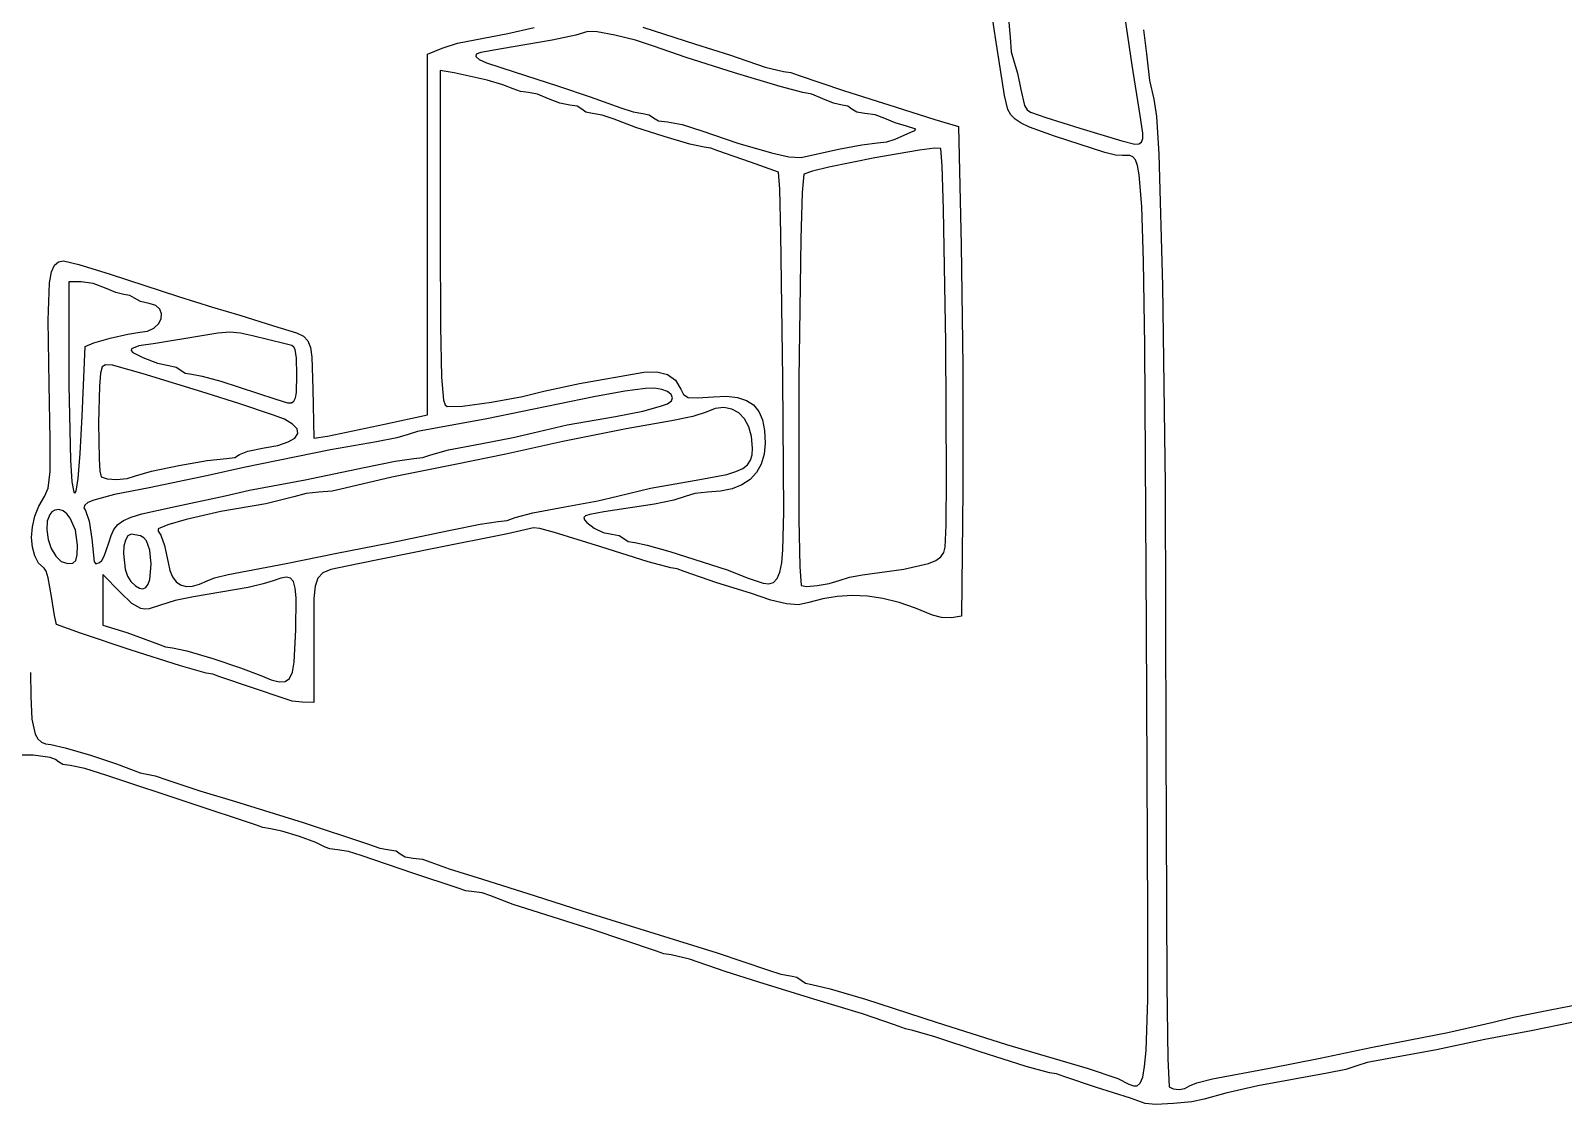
# Model space of a CAD drawing. Extents: x 19 to 1860, y 54 to 866.
# Drawn here: x 1229.4 to 1443.7, y 54.5 to 204.6 of the extents above; entities that cross this region are included whole.
import ezdxf

# ---------------------------------------------------------------- set-up
doc = ezdxf.new("R2010")
doc.units = 0

msp = doc.modelspace()

# ---------------------------------------------------------------- linework, layer by layer
at = {"layer": 'Layer 1'}
for p, q in [((1364.3032, 203.60873), (1362.819, 213.60983)), ((1383.4483, 199.78455), (1381.9952, 209.49153)), ((1366.103762, 206.792136), (1366.3608, 203.67013)), ((1291.483, 203.32715), (1296.1157, 204.19672)), ((1296.1157, 204.19672), (1299.8049, 205.06099)), ((1305.609105, 203.965614), (1302.324512, 203.251734)), ((1307.2936, 204.46819), (1305.609105, 203.965614)), ((1308.588961, 204.451748), (1307.2936, 204.46819)), ((1311.084087, 203.990998), (1308.588961, 204.451748)), ((1313.98067, 203.26208), (1311.084087, 203.990998)), ((1315.0052, 205.08012), (1322.3839, 202.71938)), ((1366.3608, 203.67013), (1366.525312, 201.653384)), ((1385.027788, 204.735702), (1385.4274, 201.38379)), ((1284.9, 201.315), (1286.9081, 202.15126)), ((1286.9081, 202.15126), (1289.080463, 202.841636)), ((1289.080463, 202.841636), (1291.483, 203.32715)), ((1292.343127, 201.570168), (1291.707534, 201.295532)), ((1295.2297, 202.04769), (1292.343127, 201.570168)), ((1302.324512, 203.251734), (1295.2297, 202.04769)), ((1316.4804, 202.44114), (1313.98067, 203.26208)), ((1321.036027, 200.863516), (1316.4804, 202.44114)), ((1322.3839, 202.71938), (1327.1064, 201.23475)), ((1365.5831, 195.544), (1364.3032, 203.60873)), ((1366.525312, 201.653384), (1366.9209, 200.21785)), ((1284.9, 176.109), (1284.9, 201.315)), ((1291.707534, 201.295532), (1291.623537, 200.973284)), ((1291.623537, 200.973284), (1292.100986, 200.585652)), ((1292.100986, 200.585652), (1293.14973, 200.114865)), ((1293.14973, 200.114865), (1297.0005, 198.85274)), ((1327.840837, 198.698649), (1321.036027, 200.863516)), ((1327.1064, 201.23475), (1332.089438, 199.489538)), ((1332.089438, 199.489538), (1334.6604, 198.90171)), ((1366.9209, 200.21785), (1367.424125, 198.665487)), ((1384.5795, 192.7443), (1383.4483, 199.78455)), ((1385.4274, 201.38379), (1385.878375, 197.615311)), ((1286.6702, 199.03097), (1286.67, 175.71)), ((1288.5888, 198.72134), (1286.6702, 199.03097)), ((1293.2431, 197.675764), (1288.5888, 198.72134)), ((1295.404275, 197.034522), (1293.2431, 197.675764)), ((1297.0005, 198.85274), (1303.1988, 196.82297)), ((1334.190755, 196.784917), (1327.840837, 198.698649)), ((1334.6604, 198.90171), (1335.682763, 198.744604)), ((1335.682763, 198.744604), (1336.7067, 198.36684)), ((1336.7067, 198.36684), (1343.0442, 196.23936)), ((1367.424125, 198.665487), (1367.8477, 196.36767)), ((1385.878375, 197.615311), (1386.4612, 195.03937)), ((1296.845, 196.47985), (1295.404275, 197.034522)), ((1297.898237, 196.113227), (1296.845, 196.47985)), ((1298.991, 195.96073), (1297.898237, 196.113227)), ((1300.27955, 195.702588), (1298.991, 195.96073)), ((1301.803, 195.08194), (1300.27955, 195.702588)), ((1303.1988, 196.82297), (1307.6259, 195.3377)), ((1307.6259, 195.3377), (1311.9255, 193.83106)), ((1337.3817, 195.9607), (1334.190755, 196.784917)), ((1338.655237, 195.702558), (1337.3817, 195.9607)), ((1340.1723, 195.08191), (1338.655237, 195.702558)), ((1343.0442, 196.23936), (1350.423, 193.88797)), ((1366.043189, 193.588055), (1365.5831, 195.544)), ((1367.8477, 196.36767), (1368.3685, 194.159276)), ((1303.377, 194.459426), (1301.803, 195.08194)), ((1304.7872, 194.19947), (1303.377, 194.459426)), ((1305.807737, 194.02409), (1304.7872, 194.19947)), ((1306.4454, 193.60754), (1305.807737, 194.02409)), ((1307.033712, 193.192056), (1306.4454, 193.60754)), ((1307.9359, 193.01925), (1307.033712, 193.192056)), ((1309.3003, 192.779573), (1307.9359, 193.01925)), ((1311.9255, 193.83106), (1313.625312, 193.257691)), ((1313.625312, 193.257691), (1314.9898, 193.01922)), ((1314.9898, 193.01922), (1315.892075, 192.846391)), ((1341.659725, 194.459396), (1340.1723, 195.08191)), ((1342.8614, 194.19944), (1341.659725, 194.459396)), ((1343.673387, 194.02406), (1342.8614, 194.19944)), ((1344.2243, 193.60751), (1343.673387, 194.02406)), ((1344.9167, 193.192026), (1344.2243, 193.60751)), ((1346.069, 193.01922), (1344.9167, 193.192026)), ((1347.4928, 192.8164), (1346.069, 193.01922)), ((1350.423, 193.88797), (1355.8168, 192.15762)), ((1366.45903, 192.85277), (1366.043189, 193.588055)), ((1368.3685, 194.159276), (1368.745956, 193.537129)), ((1368.745956, 193.537129), (1369.2061, 193.22571)), ((1369.2061, 193.22571), (1371.3783, 192.43634)), ((1386.4612, 195.03937), (1386.828719, 192.601675)), ((1311.0001, 192.20337), (1309.3003, 192.779573)), ((1314.040078, 191.080177), (1311.0001, 192.20337)), ((1317.976475, 189.800055), (1314.040078, 191.080177)), ((1315.892075, 192.846391), (1316.4804, 192.4309)), ((1316.4804, 192.4309), (1317.20475, 192.015334)), ((1317.20475, 192.015334), (1318.4337, 191.84231)), ((1318.4337, 191.84231), (1320.50925, 191.474464)), ((1320.50925, 191.474464), (1323.2688, 190.59052)), ((1348.838, 192.32876), (1347.4928, 192.8164)), ((1350.268812, 191.722584), (1348.838, 192.32876)), ((1351.8983, 191.23466), (1350.268812, 191.722584)), ((1353.16505, 190.828294), (1351.8983, 191.23466)), ((1353.052212, 190.645631), (1353.16505, 190.828294)), ((1355.8168, 192.15762), (1359.1445, 191.18597)), ((1359.1445, 191.18597), (1359.5451, 174.60037)), ((1367.070812, 192.220274), (1366.45903, 192.85277)), ((1367.932593, 191.646312), (1367.070812, 192.220274)), ((1369.09843, 191.086633), (1367.932593, 191.646312)), ((1372.5585, 189.83311), (1369.09843, 191.086633)), ((1371.3783, 192.43634), (1376.1008, 190.95441)), ((1376.1008, 190.95441), (1382.0036, 189.17933)), ((1384.937994, 190.277763), (1384.5795, 192.74438)), ((1384.5795, 192.74438), (1384.5795, 192.7443)), ((1386.828719, 192.601675), (1387.157595, 187.353331)), ((1321.563709, 188.748953), (1317.976475, 189.800055)), ((1323.5562, 188.31282), (1321.563709, 188.748953)), ((1323.2688, 190.59052), (1328.2865, 188.84715)), ((1328.2865, 188.84715), (1333.0086, 187.50542)), ((1345.60755, 188.638874), (1347.8107, 188.90109)), ((1347.8107, 188.90109), (1349.13395, 189.061303)), ((1349.13395, 189.061303), (1350.2829, 189.44644)), ((1350.2829, 189.44644), (1352.4887, 190.41145)), ((1352.4887, 190.41145), (1353.052212, 190.645631)), ((1379.622475, 187.566787), (1372.5585, 189.83311)), ((1382.0036, 189.17933), (1383.815006, 188.723501)), ((1383.815006, 188.723501), (1384.377301, 188.761027)), ((1384.377301, 188.761027), (1384.73815, 189.013557)), ((1384.73815, 189.013557), (1384.918174, 189.509625)), ((1384.918174, 189.509625), (1384.937994, 190.277763)), ((1324.49945, 188.157224), (1323.5562, 188.31282)), ((1325.4904, 187.78319), (1324.49945, 188.157224)), ((1330.0573, 186.19157), (1325.4904, 187.78319)), ((1333.0086, 187.50542), (1335.439987, 186.972765)), ((1335.439987, 186.972765), (1337.1408, 186.88564)), ((1337.1408, 186.88564), (1342.3424, 188.0084)), ((1347.42635, 186.833003), (1341.013128, 185.520085)), ((1342.3424, 188.0084), (1345.60755, 188.638874)), ((1342.3424, 188.0084), (1342.3424, 188.0084)), ((1353.679447, 187.901296), (1347.42635, 186.833003)), ((1355.782755, 188.162632), (1353.679447, 187.901296)), ((1356.6902, 188.14552), (1355.782755, 188.162632)), ((1356.880587, 185.707439), (1356.6902, 188.14552)), ((1381.111706, 187.213438), (1379.622475, 187.566787)), ((1382.1014, 187.13627), (1381.111706, 187.213438)), ((1383.125275, 187.13186), (1382.1014, 187.13627)), ((1383.536068, 186.961228), (1383.125275, 187.13186)), ((1383.886841, 186.531537), (1383.536068, 186.961228)), ((1384.18315, 185.732707), (1383.886841, 186.531537)), ((1387.157595, 187.353331), (1387.688738, 168.987896)), ((1333.9825, 184.80926), (1330.0573, 186.19157)), ((1334.147647, 182.433458), (1333.9825, 184.80926)), ((1337.522, 184.54199), (1337.283736, 181.97868)), ((1338.709664, 184.952969), (1337.522, 184.54199)), ((1341.013128, 185.520085), (1338.709664, 184.952969)), ((1357.0643, 179.571694), (1356.880587, 185.707439)), ((1384.430554, 184.454658), (1384.18315, 185.732707)), ((1384.800875, 180.020582), (1384.430554, 184.454658)), ((1334.313975, 176.201523), (1334.147647, 182.433458)), ((1337.283736, 181.97868), (1337.082303, 175.474476)), ((1357.3595, 161.011991), (1357.0643, 179.571694)), ((1385.042261, 172.348667), (1384.800875, 180.020582)), ((1284.8995, 150.90255), (1284.9, 176.109)), ((1334.5727, 155.95626), (1334.313975, 176.201523)), ((1286.67, 175.71), (1286.698636, 163.239559)), ((1337.082303, 175.474476), (1336.82495, 155.882264)), ((1359.5451, 174.60037), (1359.7734, 157.702361)), ((1232.302766, 170.873841), (1232.709934, 171.815055)), ((1232.709934, 171.815055), (1233.261117, 172.294719)), ((1233.261117, 172.294719), (1233.9699, 172.42883)), ((1233.9699, 172.42883), (1236.130684, 171.88839)), ((1236.130684, 171.88839), (1240.5077, 170.569981)), ((1385.199172, 160.558272), (1385.042261, 172.348667)), ((1232.026025, 169.35508), (1232.302766, 170.873841)), ((1236.4275, 169.48713), (1234.73, 169.487)), ((1234.73, 169.487), (1234.73, 155.024)), ((1238.1272, 169.22899), (1236.4275, 169.48713)), ((1240.5077, 170.569981), (1250.0716, 167.41673)), ((1231.809478, 164.12093), (1232.026025, 169.35508)), ((1239.8218, 168.60833), (1238.1272, 169.22899)), ((1241.2847, 167.985821), (1239.8218, 168.60833)), ((1242.4275, 167.72587), (1241.2847, 167.985821)), ((1243.23845, 167.565126), (1242.4275, 167.72587)), ((1243.9033, 167.18377), (1243.23845, 167.565126)), ((1250.0716, 167.41673), (1254.7937, 165.95369)), ((1387.688738, 168.987896), (1388.033261, 141.069474)), ((1244.73105, 166.745586), (1243.9033, 167.18377)), ((1245.9338, 166.44838), (1244.73105, 166.745586)), ((1246.876835, 166.159217), (1245.9338, 166.44838)), ((1247.453533, 165.649095), (1246.876835, 166.159217)), ((1247.689424, 164.998002), (1247.453533, 165.649095)), ((1254.7937, 165.95369), (1258.6307, 164.79627)), ((1231.9516, 155.18463), (1231.809478, 164.12093)), ((1245.735504, 162.583654), (1246.607548, 162.998763)), ((1246.607548, 162.998763), (1247.240903, 163.592848)), ((1247.240903, 163.592848), (1247.610038, 164.285924)), ((1247.610038, 164.285924), (1247.689424, 164.998002)), ((1258.6307, 164.79627), (1263.3532, 163.33441)), ((1263.3532, 163.33441), (1266.562631, 162.358903)), ((1286.698636, 163.239559), (1286.825587, 156.15395)), ((1237.0036, 160.44783), (1238.215047, 160.95474)), ((1238.215047, 160.95474), (1240.509925, 161.613301)), ((1240.509925, 161.613301), (1242.963316, 162.184047)), ((1242.963316, 162.184047), (1244.6503, 162.42751)), ((1246.8254, 160.8763), (1244.486878, 160.519399)), ((1244.6503, 162.42751), (1245.735504, 162.583654)), ((1253.3185, 161.9472), (1246.8254, 160.8763)), ((1255.539484, 162.315658), (1253.3185, 161.9472)), ((1257.231625, 162.43549), (1255.539484, 162.315658)), ((1258.738103, 162.305603), (1257.231625, 162.43549)), ((1260.4021, 161.9249), (1258.738103, 162.305603)), ((1264.9769, 160.82449), (1260.4021, 161.9249)), ((1265.899761, 160.579868), (1264.9769, 160.82449)), ((1266.562631, 162.358903), (1267.516319, 161.871268)), ((1267.516319, 161.871268), (1268.137925, 161.219495)), ((1268.137925, 161.219495), (1268.503903, 160.280421)), ((1357.4714, 142.075978), (1357.3595, 161.011991)), ((1236.5609, 150.70885), (1237.0036, 160.44783)), ((1243.465075, 160.126653), (1243.423152, 159.888852)), ((1243.423152, 159.888852), (1243.680659, 159.608509)), ((1244.486878, 160.519399), (1243.465075, 160.126653)), ((1243.680659, 159.608509), (1245.0543, 158.87542)), ((1245.0543, 158.87542), (1247.101812, 158.109156)), ((1266.187627, 160.365378), (1265.899761, 160.579868)), ((1266.383412, 160.026321), (1266.187627, 160.365378)), ((1266.569633, 158.785162), (1266.383412, 160.026321)), ((1266.6002, 156.4777), (1266.569633, 158.785162)), ((1268.503903, 160.280421), (1268.690706, 158.930884)), ((1268.690706, 158.930884), (1268.8326, 154.50777)), ((1385.4374, 121.09947), (1385.199172, 160.558272)), ((1239.163303, 156.699101), (1239.017284, 154.892607)), ((1239.3564, 157.59592), (1239.163303, 156.699101)), ((1239.831936, 157.887004), (1239.3564, 157.59592)), ((1240.818888, 157.845004), (1239.831936, 157.887004)), ((1245.1028, 156.63164), (1240.818888, 157.845004)), ((1253.9089, 153.90357), (1245.1028, 156.63164)), ((1247.101812, 158.109156), (1248.7087, 157.76497)), ((1248.7087, 157.76497), (1249.729412, 157.561249)), ((1249.729412, 157.561249), (1250.3671, 157.133)), ((1250.3671, 157.133), (1250.9755, 156.717511)), ((1250.9755, 156.717511), (1251.9259, 156.5447)), ((1251.9259, 156.5447), (1253.356975, 156.288927)), ((1306.148238, 155.277192), (1315.1438, 156.83283)), ((1315.1438, 156.83283), (1316.949841, 156.912481)), ((1316.949841, 156.912481), (1318.433175, 156.538557)), ((1318.433175, 156.538557), (1319.565472, 155.723923)), ((1359.7734, 157.702361), (1359.7593, 140.36567)), ((1232.120283, 147.44307), (1231.9516, 155.18463)), ((1234.73, 155.024), (1234.931008, 144.539458)), ((1239.017284, 154.892607), (1238.875025, 149.784789)), ((1253.356975, 156.288927), (1255.95985, 155.572675)), ((1255.95985, 155.572675), (1263.6487, 153.06513)), ((1266.539725, 153.997259), (1266.6002, 156.47793)), ((1266.6002, 156.47793), (1266.6002, 156.4777)), ((1268.8326, 154.50777), (1269, 147.59593)), ((1286.825587, 156.15395), (1287.11242, 152.925291)), ((1301.1324, 154.18507), (1306.148238, 155.277192)), ((1315.3656, 154.57986), (1312.49348, 154.18808)), ((1316.607622, 154.602485), (1315.3656, 154.57986)), ((1317.646786, 154.437168), (1316.607622, 154.602485)), ((1318.444467, 154.130021), (1317.646786, 154.437168)), ((1319.565472, 155.723923), (1320.3184, 154.48144)), ((1320.3184, 154.48144), (1320.706548, 153.704412)), ((1334.5725, 155.95603), (1334.5727, 155.95626)), ((1334.725675, 137.251982), (1334.5725, 155.95603)), ((1336.82495, 155.882264), (1336.819972, 136.243115)), ((1258.6312, 152.43588), (1253.9089, 153.90357)), ((1263.2059, 150.90217), (1258.6312, 152.43588)), ((1263.6487, 153.06513), (1265.311962, 152.577551)), ((1265.311962, 152.577551), (1265.834751, 152.579365)), ((1265.834751, 152.579365), (1266.192975, 152.792696)), ((1266.192975, 152.792696), (1266.417634, 153.253382)), ((1266.417634, 153.253382), (1266.539725, 153.997259)), ((1287.11242, 152.925291), (1287.335031, 152.279854)), ((1287.335031, 152.279854), (1287.6207, 152.0257)), ((1289.791655, 152.090044), (1293.841013, 152.64298)), ((1308.135037, 153.407549), (1293.1638, 150.33713)), ((1293.841013, 152.64298), (1298.158139, 153.427118)), ((1298.158139, 153.427118), (1301.1324, 154.18507)), ((1312.49348, 154.18808), (1308.135037, 153.407549)), ((1317.4587, 152.08069), (1318.44783, 152.405333)), ((1318.962037, 153.727152), (1318.444467, 154.130021)), ((1318.44783, 152.405333), (1319.002345, 152.818698)), ((1319.160872, 153.274675), (1318.962037, 153.727152)), ((1319.002345, 152.818698), (1319.160872, 153.274675)), ((1320.706548, 153.704412), (1321.351488, 153.32544)), ((1321.351488, 153.32544), (1322.624383, 153.25816)), ((1322.624383, 153.25816), (1324.8964, 153.41621)), ((1324.8964, 153.41621), (1326.708304, 153.472721)), ((1326.708304, 153.472721), (1328.232472, 153.306455)), ((1328.232472, 153.306455), (1329.482642, 152.905067)), ((1329.482642, 152.905067), (1330.47255, 152.256212)), ((1330.47255, 152.256212), (1331.215933, 151.347548)), ((1236.312308, 145.465667), (1236.5668, 150.70811)), ((1236.5668, 150.70811), (1236.5609, 150.70885)), ((1264.875754, 150.265643), (1263.2059, 150.90217)), ((1266.014084, 149.59684), (1264.875754, 150.265643)), ((1278.8489, 149.56051), (1284.8995, 150.90255)), ((1293.1638, 150.33713), (1285.7849, 148.98287)), ((1287.6207, 152.0257), (1289.791655, 152.090044)), ((1304.418275, 149.472371), (1311.1676, 150.64389)), ((1311.1676, 150.64389), (1315.0046, 151.40678)), ((1315.0046, 151.40678), (1317.4587, 152.08069)), ((1321.9746, 150.649041), (1319.0207, 150.04562)), ((1323.8518, 151.24593), (1321.9746, 150.649041)), ((1325.13302, 151.751567), (1323.8518, 151.24593)), ((1326.339694, 151.887839), (1325.13302, 151.751567)), ((1327.442146, 151.677642), (1326.339694, 151.887839)), ((1328.4107, 151.14387), (1327.442146, 151.677642)), ((1329.215679, 150.309417), (1328.4107, 151.14387)), ((1329.827406, 149.197178), (1329.215679, 150.309417)), ((1331.215933, 151.347548), (1331.726528, 150.166729)), ((1331.726528, 150.166729), (1332.018071, 148.701411)), ((1238.875025, 149.784789), (1238.946703, 144.740861)), ((1266.627036, 148.919935), (1266.014084, 149.59684)), ((1266.301371, 147.638518), (1266.72075, 148.259103)), ((1266.72075, 148.259103), (1266.627036, 148.919935)), ((1270.8993, 147.90727), (1278.8489, 149.56051)), ((1282.1509, 148.14296), (1280.568775, 147.663775)), ((1283.500012, 148.5647), (1282.1509, 148.14296)), ((1285.7849, 148.98287), (1283.500012, 148.5647)), ((1296.880712, 147.698086), (1299.6569, 148.34667)), ((1299.6569, 148.34667), (1304.418275, 149.472371)), ((1312.6434, 148.91108), (1303.7891, 147.15359)), ((1319.0207, 150.04562), (1312.6434, 148.91108)), ((1330.216205, 147.830048), (1329.827406, 149.197178)), ((1332.018071, 148.701411), (1332.1043, 146.93925)), ((1232.097912, 142.940347), (1232.120283, 147.44307)), ((1258.597, 145.31165), (1259.740987, 145.810189)), ((1271.3227, 145.96959), (1259.168875, 143.519431)), ((1259.740987, 145.810189), (1262.0261, 146.26)), ((1262.0261, 146.26), (1263.947903, 146.614792)), ((1263.947903, 146.614792), (1265.375041, 147.082356)), ((1265.375041, 147.082356), (1266.301371, 147.638518)), ((1269, 147.59593), (1270.8993, 147.90727)), ((1277.7235, 147.10743), (1271.3227, 145.96959)), ((1280.568775, 147.663775), (1277.7235, 147.10743)), ((1285.3501, 145.30516), (1287.808137, 145.973196)), ((1287.808137, 145.973196), (1292.2782, 146.83969)), ((1292.2782, 146.83969), (1296.880712, 147.698086)), ((1303.7891, 147.15359), (1295.8199, 145.39075)), ((1330.3524, 146.23092), (1330.216205, 147.830048)), ((1330.288327, 145.304652), (1330.3524, 146.23092)), ((1332.1043, 146.93925), (1331.962179, 145.373176)), ((1234.931008, 144.539458), (1235.14994, 141.522002)), ((1236.021823, 141.976465), (1236.312308, 145.465667)), ((1238.946703, 144.740861), (1239.068107, 143.01423)), ((1246.258058, 143.000403), (1250.087738, 143.804213)), ((1250.087738, 143.804213), (1254.069798, 144.48891)), ((1254.069798, 144.48891), (1256.7557, 144.77848)), ((1256.7557, 144.77848), (1257.919725, 144.935093)), ((1257.919725, 144.935093), (1258.597, 145.31165)), ((1276.0174, 143.52049), (1280.358975, 144.408959)), ((1288.7364, 143.91764), (1279.907012, 142.184111)), ((1280.358975, 144.408959), (1282.9613, 144.77851)), ((1282.9613, 144.77851), (1284.2256, 144.933224)), ((1284.2256, 144.933224), (1285.3501, 145.30516)), ((1295.8199, 145.39075), (1288.7364, 143.91764)), ((1328.976, 143.383114), (1329.64403, 143.906832)), ((1329.64403, 143.906832), (1330.066837, 144.53865)), ((1330.066837, 144.53865), (1330.288327, 145.304652)), ((1331.560241, 143.99864), (1330.904751, 142.820965)), ((1331.962179, 145.373176), (1331.560241, 143.99864)), ((1231.841561, 140.626016), (1232.097912, 142.940347)), ((1235.14994, 141.522002), (1235.419087, 140.055264)), ((1235.716899, 140.189875), (1236.021823, 141.976465)), ((1239.068107, 143.01423), (1239.2494, 142.22922)), ((1239.2494, 142.22922), (1240.064372, 141.925972)), ((1240.064372, 141.925972), (1241.398025, 141.852508)), ((1241.398025, 141.852508), (1242.852241, 141.998474)), ((1242.852241, 141.998474), (1244.0289, 142.35352)), ((1244.0289, 142.35352), (1244.0293, 142.3535)), ((1244.0293, 142.3535), (1246.258058, 143.000403)), ((1254.2041, 142.38166), (1245.9398, 140.68635)), ((1259.168875, 143.519431), (1254.2041, 142.38166)), ((1259.999175, 140.348492), (1267.7809, 141.78584)), ((1267.7809, 141.78584), (1276.0174, 143.52049)), ((1279.907012, 142.184111), (1273.3466, 140.60539)), ((1316.052425, 140.613224), (1322.9736, 141.84759)), ((1322.9736, 141.84759), (1326.728662, 142.555648)), ((1326.728662, 142.555648), (1328.018845, 142.941413)), ((1328.018845, 142.941413), (1328.976, 143.383114)), ((1330.001975, 141.845476), (1328.858177, 141.077496)), ((1330.904751, 142.820965), (1330.001975, 141.845476)), ((1357.425987, 135.469844), (1357.4714, 142.075978)), ((1230.529366, 138.129179), (1231.3083, 139.44963)), ((1231.3083, 139.44963), (1231.841561, 140.626016)), ((1235.419087, 140.055264), (1235.565757, 139.919236)), ((1235.565757, 139.919236), (1235.716899, 140.189875)), ((1241.119572, 139.746335), (1238.21205, 138.96798)), ((1245.9398, 140.68635), (1241.119572, 139.746335)), ((1249.1864, 137.95169), (1256.5652, 139.54446)), ((1256.5652, 139.54446), (1259.999175, 140.348492)), ((1266.1959, 139.42691), (1262.268962, 138.419015)), ((1267.909462, 139.88257), (1266.1959, 139.42691)), ((1269.6957, 140.0721), (1267.909462, 139.88257)), ((1271.5264, 140.228746), (1269.6957, 140.0721)), ((1273.3466, 140.60539), (1271.5264, 140.228746)), ((1308.68655, 138.873291), (1311.4627, 139.51727)), ((1311.4627, 139.51727), (1316.052425, 140.613224)), ((1320.9001, 139.47965), (1319.333259, 138.960727)), ((1322.281388, 139.897875), (1320.9001, 139.47965)), ((1324.0433, 140.07184), (1322.281388, 139.897875)), ((1325.872575, 140.185354), (1324.0433, 140.07184)), ((1327.479622, 140.522347), (1325.872575, 140.185354)), ((1328.858177, 141.077496), (1327.479622, 140.522347)), ((1359.7593, 140.36567), (1359.5718, 122.71667)), ((1388.033261, 141.069474), (1388.1698, 104.72447)), ((1229.96983, 136.693552), (1230.529366, 138.129179)), ((1232.355931, 137.309637), (1232.049995, 136.96288)), ((1232.75, 137.54128), (1232.355931, 137.309637)), ((1233.331123, 137.62463), (1232.75, 137.54128)), ((1233.897645, 137.449543), (1233.331123, 137.62463)), ((1234.430186, 137.046041), (1233.897645, 137.449543)), ((1236.939378, 138.251943), (1236.829281, 137.886249)), ((1236.829281, 137.886249), (1237.0237, 137.49888)), ((1237.388724, 138.608381), (1236.939378, 138.251943)), ((1237.0237, 137.49888), (1237.558425, 136.009819)), ((1238.21205, 138.96798), (1237.388724, 138.608381)), ((1244.899952, 137.03462), (1249.1864, 137.95169)), ((1255.9748, 137.37509), (1251.1451, 136.231229)), ((1262.268962, 138.419015), (1255.9748, 137.37509)), ((1299.614012, 137.179338), (1304.084, 138.03297)), ((1304.084, 138.03297), (1308.68655, 138.873291)), ((1309.5441, 137.32424), (1307.563913, 136.96071)), ((1316.635025, 138.374758), (1309.5441, 137.32424)), ((1319.333259, 138.960727), (1316.635025, 138.374758)), ((1334.592701, 131.985414), (1334.725675, 137.251982)), ((1229.510687, 133.747015), (1229.630125, 135.21031)), ((1229.630125, 135.21031), (1229.96983, 136.693552)), ((1231.685022, 135.995811), (1231.620082, 134.783637)), ((1232.049995, 136.96288), (1231.685022, 135.995811)), ((1234.909362, 136.444149), (1234.430186, 137.046041)), ((1235.630098, 134.76529), (1234.909362, 136.444149)), ((1237.558425, 136.009819), (1237.9217, 133.53756)), ((1241.020742, 134.852907), (1241.576893, 135.539112)), ((1241.576893, 135.539112), (1242.362662, 136.105511)), ((1242.362662, 136.105511), (1243.447274, 136.591036)), ((1243.447274, 136.591036), (1244.899952, 137.03462)), ((1248.575731, 135.478713), (1247.1839, 134.95788)), ((1251.1451, 136.231229), (1248.575731, 135.478713)), ((1288.1162, 134.7571), (1292.248375, 135.602403)), ((1292.248375, 135.602403), (1294.7649, 135.95398)), ((1294.7649, 135.95398), (1296.030862, 136.115363)), ((1296.030862, 136.115363), (1297.1562, 136.50341)), ((1299.7031, 135.09962), (1296.0604, 134.23171)), ((1297.1562, 136.50341), (1299.614012, 137.179338)), ((1300.587116, 134.974712), (1299.7031, 135.09962)), ((1306.961536, 136.736276), (1306.7403, 136.51861)), ((1306.7403, 136.51861), (1306.85199, 136.180852)), ((1306.85199, 136.180852), (1307.158356, 135.80538)), ((1307.563913, 136.96071), (1306.961536, 136.736276)), ((1307.158356, 135.80538), (1308.1829, 135.043311)), ((1336.819972, 136.243115), (1336.934008, 129.680239)), ((1357.2956, 132.37322), (1357.425987, 135.469844)), ((1229.611951, 132.371228), (1229.510687, 133.747015)), ((1231.620082, 134.783637), (1231.820175, 133.469925)), ((1231.820175, 133.469925), (1232.250303, 132.198239)), ((1235.9048, 132.65316), (1235.630098, 134.76529)), ((1237.9217, 133.53756), (1238.242875, 130.305622)), ((1239.675137, 131.119617), (1240.3204, 132.96535)), ((1240.3204, 132.96535), (1240.624986, 134.007964)), ((1240.3204, 132.96535), (1240.3204, 132.96535)), ((1240.624986, 134.007964), (1241.020742, 134.852907)), ((1242.619483, 133.377778), (1242.412931, 132.516676)), ((1242.959059, 133.965469), (1242.619483, 133.377778)), ((1243.4311, 134.18017), (1242.959059, 133.965469)), ((1244.744187, 133.964878), (1243.4311, 134.18017)), ((1245.222114, 133.684438), (1244.744187, 133.964878)), ((1245.5937, 133.269596), (1245.222114, 133.684438)), ((1246.056062, 131.979086), (1245.5937, 133.269596)), ((1247.1839, 134.95788), (1247.199387, 134.630315)), ((1247.199387, 134.630315), (1247.5604, 134.05624)), ((1247.5604, 134.05624), (1248.1125, 132.61955)), ((1272.208, 131.5179), (1279.5867, 133.0033)), ((1279.5867, 133.0033), (1288.1162, 134.7571)), ((1296.0604, 134.23171), (1285.7846, 132.20154)), ((1302.661325, 134.429651), (1300.587116, 134.974712)), ((1309.1417, 132.42955), (1302.661325, 134.429651)), ((1308.1829, 135.043311), (1309.469494, 134.436442)), ((1309.469494, 134.436442), (1310.6737, 134.18881)), ((1310.6737, 134.18881), (1311.705813, 134.016004)), ((1311.705813, 134.016004), (1312.348, 133.60052)), ((1312.348, 133.60052), (1312.94695, 133.185031)), ((1312.94695, 133.185031), (1313.8744, 133.01222)), ((1313.8744, 133.01222), (1315.612052, 132.674267)), ((1229.934352, 131.150511), (1229.611951, 132.371228)), ((1230.478323, 130.152424), (1229.934352, 131.150511)), ((1232.250303, 132.198239), (1232.875466, 131.112144)), ((1232.875466, 131.112144), (1233.660664, 130.355206)), ((1235.681137, 130.503775), (1235.862611, 131.284108)), ((1235.862611, 131.284108), (1235.9048, 132.65316)), ((1235.9048, 132.65316), (1235.9048, 132.65316)), ((1239.314158, 130.503451), (1239.675137, 131.119617)), ((1242.412931, 132.516676), (1242.339963, 131.481744)), ((1242.339963, 131.481744), (1242.597011, 129.288708)), ((1246.2077, 129.97811), (1246.056062, 131.979086)), ((1248.1125, 132.61955), (1248.5854, 130.21803)), ((1265.1243, 130.07098), (1272.208, 131.5179)), ((1285.7846, 132.20154), (1275.1593, 130.0531)), ((1315.72655, 130.347963), (1309.1417, 132.42955)), ((1315.612052, 132.674267), (1318.794063, 131.792445)), ((1318.794063, 131.792445), (1326.8104, 129.18943)), ((1334.418897, 130.184082), (1334.592701, 131.985414)), ((1355.988513, 130.523719), (1356.667811, 131.033436)), ((1356.667811, 131.033436), (1357.076525, 131.640908)), ((1357.076525, 131.640908), (1357.2956, 132.37322)), ((1231.2443, 129.44453), (1230.478323, 130.152424)), ((1231.52585, 129.008041), (1231.2443, 129.44453)), ((1231.8203, 128.110234), (1231.52585, 129.008041)), ((1233.660664, 130.355206), (1234.5709, 130.07099)), ((1234.5709, 130.07099), (1235.27802, 130.152592)), ((1235.27802, 130.152592), (1235.681137, 130.503775)), ((1238.242875, 130.305622), (1238.498966, 130.062955)), ((1238.498966, 130.062955), (1238.986, 130.21218)), ((1238.986, 130.21218), (1239.314158, 130.503451)), ((1242.597011, 129.288708), (1242.928146, 128.329764)), ((1246.033295, 127.865965), (1246.208, 129.97811)), ((1246.208, 129.97811), (1246.2077, 129.97811)), ((1248.5854, 130.21803), (1248.822782, 129.101701)), ((1248.822782, 129.101701), (1249.19997, 128.208558)), ((1256.975687, 128.552663), (1265.1243, 130.07098)), ((1270.246137, 128.784181), (1269.541125, 128.05655)), ((1271.356913, 129.256254), (1270.246137, 128.784181)), ((1275.1593, 130.0531), (1271.356913, 129.256254)), ((1318.9364, 129.48217), (1315.72655, 130.347963)), ((1319.806938, 129.32657), (1318.9364, 129.48217)), ((1320.7677, 128.95251), (1319.806938, 129.32657)), ((1325.3344, 127.39933), (1320.7677, 128.95251)), ((1326.8104, 129.18943), (1329.734335, 128.053523)), ((1333.778191, 127.974732), (1334.152625, 128.865228)), ((1334.152625, 128.865228), (1334.418897, 130.184082)), ((1336.934008, 129.680239), (1337.1374, 127.03479)), ((1345.7002, 128.49354), (1351.51767, 129.310267)), ((1351.51767, 129.310267), (1354.957687, 130.084675)), ((1354.957687, 130.084675), (1355.988513, 130.523719)), ((1232.3084, 125.45437), (1231.8203, 128.110234)), ((1241.8996, 126.06904), (1239.4465, 128.53837)), ((1239.4465, 128.53837), (1239.45, 125.014)), ((1242.928146, 128.329764), (1243.3951, 127.59531)), ((1243.3951, 127.59531), (1244.031767, 126.988865)), ((1244.031767, 126.988865), (1244.594961, 126.647545)), ((1244.594961, 126.647545), (1245.080696, 126.567972)), ((1245.080696, 126.567972), (1245.484987, 126.74677)), ((1245.484987, 126.74677), (1245.803849, 127.18056)), ((1245.803849, 127.18056), (1246.033295, 127.865965)), ((1249.19997, 128.208558), (1249.710989, 127.541353)), ((1249.710989, 127.541353), (1250.349862, 127.10284)), ((1250.349862, 127.10284), (1251.110616, 126.895771)), ((1251.110616, 126.895771), (1251.987273, 126.922899)), ((1251.987273, 126.922899), (1252.97386, 127.186978)), ((1259.775, 126.745393), (1252.1378, 125.42707)), ((1252.97386, 127.186978), (1254.0644, 127.69076)), ((1254.0644, 127.69076), (1255.076067, 128.085001)), ((1254.0644, 127.69076), (1254.0644, 127.69076)), ((1255.076067, 128.085001), (1256.975687, 128.552663)), ((1261.876953, 127.226645), (1259.775, 126.745393)), ((1263.3079, 127.68498), (1261.876953, 127.226645)), ((1264.350708, 128.051428), (1263.3079, 127.68498)), ((1265.149455, 128.1963), (1264.350708, 128.051428)), ((1265.73369, 128.055384), (1265.149455, 128.1963)), ((1266.132962, 127.564468), (1265.73369, 128.055384)), ((1266.376821, 126.659338), (1266.132962, 127.564468)), ((1266.494814, 125.275784), (1266.376821, 126.659338)), ((1269.150991, 126.918519), (1268.98485, 125.215246)), ((1269.541125, 128.05655), (1269.150991, 126.918519)), ((1330.0569, 125.937), (1325.3344, 127.39933)), ((1329.734335, 128.053523), (1331.848988, 127.332225)), ((1331.848988, 127.332225), (1332.642066, 127.262349)), ((1332.642066, 127.262349), (1333.279902, 127.458479)), ((1333.279902, 127.458479), (1333.778191, 127.974732)), ((1337.1374, 127.03479), (1337.9292, 126.887044)), ((1337.9292, 126.887044), (1339.3957, 126.993153)), ((1339.3957, 126.993153), (1341.062075, 127.291737)), ((1341.062075, 127.291737), (1342.4535, 127.72142)), ((1342.4535, 127.72146), (1343.894113, 128.159351)), ((1342.4535, 127.72142), (1342.4535, 127.72146)), ((1343.894113, 128.159351), (1345.7002, 128.49354)), ((1232.689062, 122.83372), (1232.3084, 125.45437)), ((1239.45, 125.014), (1239.45, 121.49)), ((1243.544577, 124.517958), (1241.8996, 126.06904)), ((1244.764612, 123.78703), (1243.544577, 124.517958)), ((1249.565262, 124.894941), (1247.5247, 124.27765)), ((1252.1378, 125.42707), (1249.565262, 124.894941)), ((1266.4714, 120.81655), (1266.494814, 125.275784)), ((1268.98485, 125.215246), (1268.961, 119.4936)), ((1332.907666, 124.962837), (1330.0569, 125.937)), ((1335.080825, 124.439983), (1332.907666, 124.962837)), ((1336.779872, 124.335467), (1335.080825, 124.439983)), ((1338.2083, 124.61632), (1336.779872, 124.335467)), ((1340.176118, 125.166793), (1338.2083, 124.61632)), ((1342.19675, 125.498383), (1340.176118, 125.166793)), ((1344.271438, 125.610966), (1342.19675, 125.498383)), ((1346.401425, 125.504418), (1344.271438, 125.610966)), ((1348.587952, 125.178613), (1346.401425, 125.504418)), ((1350.832263, 124.633428), (1348.587952, 125.178613)), ((1353.135598, 123.868739), (1350.832263, 124.633428)), ((1233.008, 121.58431), (1232.689062, 122.83372)), ((1245.339874, 123.689437), (1244.764612, 123.78703)), ((1245.958417, 123.749259), (1245.339874, 123.689437)), ((1247.5247, 124.27765), (1245.958417, 123.749259)), ((1355.4992, 122.88442), (1353.135598, 123.868739)), ((1356.790975, 122.542686), (1355.4992, 122.88442)), ((1358.1555, 122.51722), (1356.790975, 122.542686)), ((1359.5718, 122.71667), (1358.1555, 122.51722)), ((1236.3367, 120.326993), (1233.008, 121.58431)), ((1243.28265, 118.007864), (1236.3367, 120.326993)), ((1239.45, 121.49), (1242.8442, 120.42706)), ((1242.8442, 120.42706), (1247.2634, 118.83448)), ((1266.234459, 116.286437), (1266.4749, 120.81633)), ((1266.4749, 120.81633), (1266.4714, 120.81655)), ((1385.4374, 121.0993), (1385.4374, 121.09947)), ((1385.652225, 80.715617), (1385.4374, 121.0993)), ((1250.320175, 115.77469), (1243.28265, 118.007864)), ((1247.2634, 118.83448), (1248.254412, 118.46042)), ((1248.254412, 118.46042), (1249.1978, 118.30482)), ((1249.1978, 118.30482), (1251.236902, 117.858594)), ((1268.961, 119.4936), (1268.96, 110.657)), ((1253.9236, 114.77524), (1250.320175, 115.77469)), ((1251.236902, 117.858594), (1254.854987, 116.792627)), ((1254.854987, 116.792627), (1258.741555, 115.51599)), ((1265.974813, 114.893642), (1266.234459, 116.286437)), ((1229.341291, 114.851626), (1229.4113, 111.50945)), ((1254.850962, 114.619639), (1253.9236, 114.77524)), ((1255.8354, 114.2456), (1254.850962, 114.619639)), ((1260.4021, 112.70199), (1255.8354, 114.2456)), ((1258.741555, 115.51599), (1261.5861, 114.43775)), ((1261.5861, 114.43775), (1263.017258, 113.845636)), ((1263.017258, 113.845636), (1264.129303, 113.539833)), ((1264.96464, 113.575676), (1265.565675, 114.0085)), ((1265.565675, 114.0085), (1265.974813, 114.893642)), ((1229.4113, 111.50945), (1229.552117, 108.325277)), ((1264.8294, 111.20725), (1260.4021, 112.70199)), ((1264.129303, 113.539833), (1264.96464, 113.575676)), ((1264.8281, 111.20722), (1264.8294, 111.20725)), ((1265.93015, 110.856951), (1264.8281, 111.20722)), ((1267.3367, 110.6917), (1265.93015, 110.856951)), ((1268.96, 110.657), (1267.3367, 110.6917)), ((1229.552117, 108.325277), (1230.018013, 106.246821)), ((1230.018013, 106.246821), (1230.393229, 105.572778)), ((1230.393229, 105.572778), (1230.874152, 105.115812)), ((1230.874152, 105.115812), (1231.468927, 104.856141)), ((1229.740775, 103.27011), (1226.876609, 103.297241)), ((1232.079828, 102.945739), (1229.740775, 103.27011)), ((1231.468927, 104.856141), (1232.1857, 104.77398)), ((1232.861416, 102.684993), (1232.079828, 102.945739)), ((1232.1857, 104.77398), (1234.203198, 104.327479)), ((1234.203198, 104.327479), (1237.749488, 103.284205)), ((1237.749488, 103.284205), (1241.396933, 102.088501)), ((1388.1698, 104.72447), (1388.309163, 71.12782)), ((1233.2825, 102.36542), (1232.861416, 102.684993)), ((1233.892162, 101.988857), (1233.2825, 102.36542)), ((1234.8937, 101.83224), (1233.892162, 101.988857)), ((1236.929162, 101.422055), (1234.8937, 101.83224)), ((1240.024, 100.43584), (1236.929162, 101.422055)), ((1241.396933, 102.088501), (1243.7179, 101.18471)), ((1243.7179, 101.18471), (1244.698425, 100.811217)), ((1244.698425, 100.811217), (1245.6164, 100.65587)), ((1251.8425, 96.54264), (1240.024, 100.43584)), ((1245.6164, 100.65587), (1246.80265, 100.413246)), ((1246.80265, 100.413246), (1248.4284, 99.82995)), ((1248.4284, 99.82995), (1253.0232, 98.28301)), ((1260.8365, 93.52685), (1251.8425, 96.54264)), ((1253.0232, 98.28301), (1258.0406, 96.81773)), ((1258.0406, 96.81773), (1267.4855, 93.888)), ((1261.866275, 93.1546), (1260.8365, 93.52685)), ((1262.9028, 92.98854), (1261.866275, 93.1546)), ((1264.524072, 92.661674), (1262.9028, 92.98854)), ((1266.962225, 91.921716), (1264.524072, 92.661674)), ((1267.4855, 93.888), (1276.5074, 90.88448)), ((1269.281691, 91.079745), (1266.962225, 91.921716)), ((1270.5469, 90.44684), (1269.281691, 91.079745)), ((1271.2154, 90.177984), (1270.5469, 90.44684)), ((1272.2862, 90.0662), (1271.2154, 90.177984)), ((1273.81425, 89.822763), (1272.2862, 90.0662)), ((1276.5074, 90.88448), (1278.207263, 90.30674)), ((1278.207263, 90.30674), (1279.5718, 90.06644)), ((1279.5718, 90.06644), (1280.473988, 89.89363)), ((1275.582, 89.23746), (1273.81425, 89.822763)), ((1282.8331, 86.80144), (1275.582, 89.23746)), ((1280.473988, 89.89363), (1281.0623, 89.47815)), ((1281.0623, 89.47815), (1281.745663, 89.062664)), ((1281.745663, 89.062664), (1282.8761, 88.88984)), ((1282.8761, 88.88984), (1284.200375, 88.730591)), ((1284.200375, 88.730591), (1285.3499, 88.34773)), ((1285.3499, 88.34773), (1287.894638, 87.416297)), ((1289.1709, 84.68866), (1282.8331, 86.80144)), ((1287.894638, 87.416297), (1292.5732, 85.93828)), ((1292.5732, 85.93828), (1299.9519, 83.62126)), ((1290.246262, 84.331672), (1289.1709, 84.68866)), ((1291.3925, 84.1832), (1290.246262, 84.331672)), ((1292.53875, 84.025708), (1291.3925, 84.1832)), ((1293.6142, 83.64707), (1292.53875, 84.025708)), ((1296.841887, 82.412384), (1293.6142, 83.64707)), ((1299.9519, 83.62126), (1306.4452, 81.54438)), ((1307.9208, 78.89496), (1296.841887, 82.412384)), ((1306.4452, 81.54438), (1325.403088, 75.671997)), ((1385.611016, 69.133005), (1385.652225, 80.715617)), ((1316.9148, 75.8778), (1307.9208, 78.89496)), ((1317.938825, 75.511174), (1316.9148, 75.8778)), ((1318.9612, 75.35868), (1317.938825, 75.511174)), ((1321.53205, 74.770857), (1318.9612, 75.35868)), ((1325.403088, 75.671997), (1332.5859, 73.24033)), ((1326.5152, 73.02565), (1321.53205, 74.770857)), ((1331.2376, 71.52766), (1326.5152, 73.02565)), ((1332.5859, 73.24033), (1334.2855, 72.659147)), ((1338.9116, 69.15197), (1331.2376, 71.52766)), ((1334.2855, 72.659147), (1335.65, 72.4174)), ((1335.65, 72.4174), (1336.552238, 72.244594)), ((1336.552238, 72.244594), (1337.1406, 71.82911)), ((1337.1406, 71.82911), (1337.732963, 71.413619)), ((1337.732963, 71.413619), (1338.6446, 71.24079)), ((1338.6446, 71.24079), (1341.183433, 70.631745)), ((1388.309163, 71.12782), (1388.439195, 60.81797)), ((1345.7, 67.10622), (1338.9116, 69.15197)), ((1341.183433, 70.631745), (1346.153813, 69.1769)), ((1346.153813, 69.1769), (1356.0301, 65.96356)), ((1385.3872, 61.981797), (1385.611016, 69.133005)), ((1441.9186, 67.67922), (1452.8389, 69.80623)), ((1350.2163, 65.57545), (1345.7, 67.10622)), ((1433.9496, 65.95574), (1436.777413, 66.648141)), ((1436.777413, 66.648141), (1441.9186, 67.67922)), ((1351.733887, 65.006087), (1350.2163, 65.57545)), ((1352.7702, 64.76926), (1351.733887, 65.006087)), ((1355.818062, 63.905195), (1352.7702, 64.76926)), ((1356.0301, 65.96356), (1365.881475, 62.854376)), ((1416.8309, 62.38998), (1427.598962, 64.490744)), ((1427.598962, 64.490744), (1433.9496, 65.95574)), ((1439.2693, 64.7191), (1432.7762, 63.53237)), ((1445.1723, 65.93557), (1439.2693, 64.7191)), ((1362.1714, 61.82775), (1355.818062, 63.905195)), ((1365.881475, 62.854376), (1377.281, 59.4533)), ((1409.7474, 60.92418), (1416.8309, 62.38998)), ((1432.7762, 63.53237), (1425.9877, 62.09368)), ((1368.613462, 59.750307), (1362.1714, 61.82775)), ((1385.187239, 59.761389), (1385.3872, 61.981797)), ((1388.439195, 60.81797), (1388.5932, 56.92497)), ((1402.6637, 59.50461), (1409.7474, 60.92418)), ((1416.29035, 60.298198), (1414.8606, 59.82677)), ((1418.609, 60.73706), (1416.29035, 60.298198)), ((1425.9877, 62.09368), (1418.609, 60.73706)), ((1371.8741, 58.88623), (1368.613462, 59.750307)), ((1372.878275, 58.730631), (1371.8741, 58.88623)), ((1373.8946, 58.35658), (1372.878275, 58.730631)), ((1378.4614, 56.80341), (1373.8946, 58.35658)), ((1377.281, 59.4533), (1381.413, 58.0698)), ((1381.413, 58.0698), (1382.993678, 57.305997)), ((1384.572057, 57.4178), (1384.918134, 58.280934)), ((1384.918134, 58.280934), (1385.187239, 59.761389)), ((1392.474716, 57.48025), (1394.675175, 58.032216)), ((1394.675175, 58.032216), (1402.6637, 59.50461)), ((1410.7284, 58.83432), (1401.027112, 57.03353)), ((1413.318112, 59.331186), (1410.7284, 58.83432)), ((1414.8606, 59.82677), (1413.318112, 59.331186)), ((1383.1838, 55.31702), (1378.4614, 56.80341)), ((1382.993678, 57.305997), (1383.617659, 57.052964)), ((1383.617659, 57.052964), (1384.141175, 57.049354)), ((1384.141175, 57.049354), (1384.572057, 57.4178)), ((1388.5932, 56.92497), (1389.1871, 56.623091)), ((1389.1871, 56.623091), (1389.996775, 56.549512)), ((1389.996775, 56.549512), (1390.825313, 56.695515)), ((1390.825313, 56.695515), (1391.4758, 57.05238)), ((1391.4758, 57.05238), (1391.4775, 57.05273)), ((1391.4775, 57.05273), (1392.474716, 57.48025)), ((1396.527961, 56.010756), (1393.5213, 55.17403)), ((1401.027112, 57.03353), (1396.527961, 56.010756)), ((1385.25, 54.5701), (1383.1838, 55.31702)), ((1385.2571, 54.56977), (1385.25, 54.5701)), ((1386.763439, 54.463557), (1385.2571, 54.56977)), ((1389.230312, 54.571799), (1386.763439, 54.463557)), ((1391.77663, 54.830091), (1389.230312, 54.571799)), ((1393.5213, 55.17403), (1391.77663, 54.830091))]:
    msp.add_line(p, q, dxfattribs=at)

doc.saveas('drawing.dxf')
